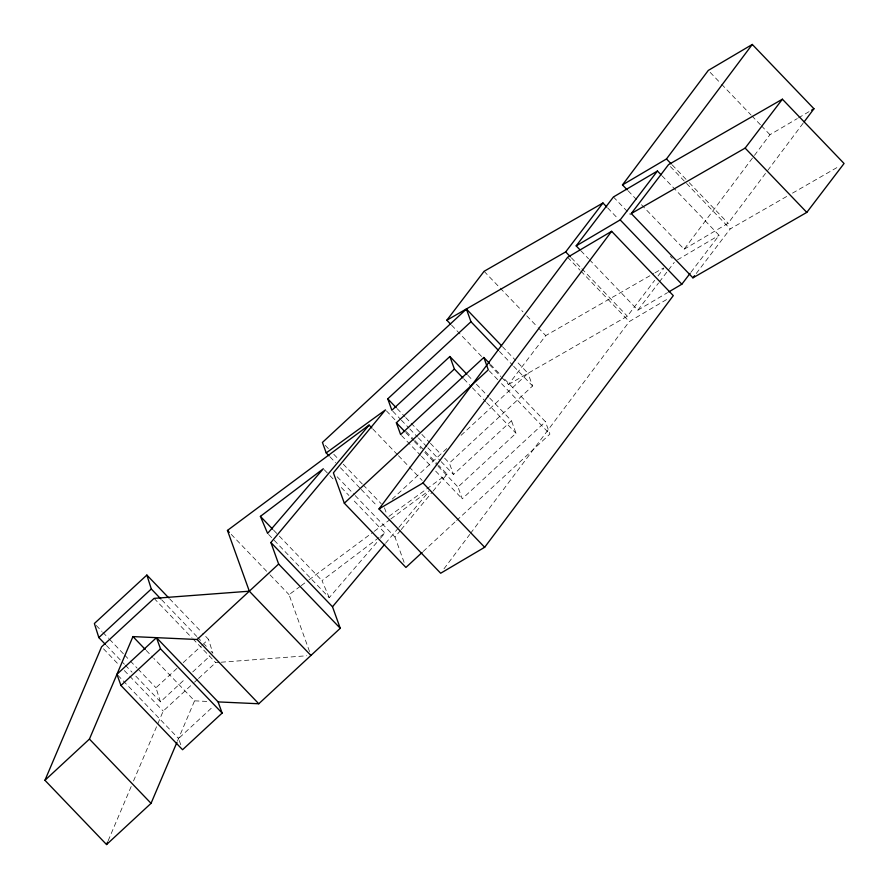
<?xml version="1.0" encoding="UTF-8"?>
<svg xmlns="http://www.w3.org/2000/svg" width="889" height="889" viewBox="0 0 889 889"><rect width="100%" height="100%" fill="white"/><g stroke="black" fill="none" stroke-linecap="round" stroke-linejoin="round"><path stroke-width="0.67" stroke-dasharray="4.45 3.33" d="M108.169 840.738L131.372 786.076M133.528 780.986L163.198 711.078L193.491 683.119M177.467 741.093L194.547 700.843L153.786 658.338M443.989 568.804L469.748 534.433M470.581 533.322L629.29 321.574L668.539 298.415M641.447 204.703L684.141 249.22L769.952 134.717L797.311 118.581M684.141 249.22L728.135 223.25L766.918 171.51M767.752 170.41L803.234 123.06M501.852 377.581L508.497 384.504L545.746 335.609L653.804 273.512M508.497 384.504L627.356 316.195L654.682 280.335M657.993 275.99L663.783 268.389M589.463 259.721L637.846 310.172L658.538 283.002M659.371 281.924L667.65 271.056M668.472 269.967L674.273 262.366M690.953 272.256L719.101 235.307L662.183 175.955M696.243 273.49L730.18 228.94L787.721 195.869M404.106 562.393L394.994 537.089L400.294 530.689M401.172 529.622L432.076 492.273M432.965 491.206L447.089 474.137L438.555 465.236M385.57 543.279L397.961 528.477M398.839 527.41L428.92 491.439M274.245 540.334L329.23 597.664L379.536 539.279M380.436 538.234L384.937 533.022L352.7 499.407M135.806 676.129L160.453 701.832L185.668 678.474M192.735 671.928L209.882 656.038M392.16 499.174L446.911 448.456M461.102 435.31L528.022 373.324L516.653 361.456M489.683 398.028L511.486 420.764L453.479 474.504L449.367 463.091L532.589 385.993L528.022 373.324M180.778 744.76L178.545 738.559L213.027 706.611M504.685 379.214L545.446 421.719L462.224 498.818L457.979 487.016L515.998 433.276L511.486 420.764M423.175 551.48L455.635 521.41M456.646 520.476L549.902 434.088L545.446 421.719M160.453 701.832L155.975 687.764L177.178 668.195M183.234 662.605L201.414 645.836M202.425 644.903L208.482 639.313L202.792 633.39M194.502 682.196L197.536 679.396M198.536 678.463L215.705 662.627L219.85 662.316M329.23 597.664L322.007 580.628L379.414 537.2M380.514 536.367L384.937 533.022M309.539 651.57L289.058 594.674L300.126 586.44M301.227 585.618L307.872 580.684M308.972 579.861L373.147 532.122M374.258 531.3L389.749 519.776M390.849 518.954L428.476 490.972M388.938 516.353L447.089 474.137M798.5 117.87L809.201 111.558M677.474 259.866L719.101 235.307M637.846 310.172L667.572 292.625M792.521 193.124L839.26 166.254M655.004 272.823L663.416 267.989M221.228 662.205L306.794 655.76M194.547 700.843L208.404 701.477M710.189 72.398L720.623 83.277M721.579 84.266L750.983 114.937M751.927 115.926L760.473 124.827M761.417 125.816L769.952 134.717M672.173 164.887L688.297 181.7M689.242 182.69L728.135 223.25M670.417 166.61L730.18 228.94M628.167 190.846L637.657 200.736M613.432 196.969L630.512 214.782M670.35 256.332L672.251 258.31M607.698 207.948L618.133 218.827M580.928 250.82L588.518 258.732M571.383 257.832L580.873 267.722M581.828 268.711L627.356 316.195M567.638 257.277L579.961 270.134M580.917 271.123L629.29 321.574M484.083 271.312L522.976 311.861M526.777 315.828L537.212 326.708M538.156 327.697L545.746 335.609M502.429 346.632L515.698 360.467M499.407 351.399L512.686 365.235M513.631 366.224L532.589 385.993M490.472 364.39L500.896 375.258M451.579 325.152L481.927 356.811M489.517 364.723L500.907 376.592M489.239 370.824L497.773 379.725M501.563 383.67L549.902 434.088M467.881 375.291L472.626 380.236M476.415 384.192L488.739 397.039M463.858 378.914L471.437 386.815M472.392 387.804L485.661 401.65M486.605 402.639L515.998 433.276M397.227 408.718L404.817 416.63M405.762 417.619L420.93 433.432M421.875 434.421L429.454 442.333M430.409 443.322L440.833 454.19M444.622 458.146L449.367 463.091M392.805 411.24L400.394 419.152M401.339 420.141L408.929 428.042M409.873 429.031L417.452 436.944M418.408 437.933L426.931 446.834M427.887 447.823L440.199 460.669M441.155 461.658L453.479 474.504M386.426 410.874L395.905 420.753M406.329 431.632L413.907 439.533M414.863 440.522L424.342 450.412M425.286 451.401L437.61 464.247M405.84 432.654L413.429 440.555M414.374 441.544L421.008 448.467M424.798 452.423L437.121 465.269M438.077 466.258L457.979 487.016M401.561 435.554L420.519 455.324M421.464 456.313L431.887 467.181M435.688 471.137L462.224 498.818M372.858 429.031L397.505 454.735M398.461 455.713L422.153 480.427M325.285 445.4L329.074 449.345M333.808 454.29L338.553 459.235M343.287 464.18L362.245 483.949M363.201 484.938L381.203 503.719M330.008 456.868L335.686 462.791M340.431 467.736L360.334 488.494M361.278 489.483L377.403 506.286M337.175 476.793L354.233 494.584M355.189 495.573L394.994 537.089M324.263 469.759L329.008 474.704M329.952 475.682L334.697 480.627M341.332 487.55L348.91 495.462M273.668 530.222L278.401 535.156M279.357 536.145L322.007 580.628M268.556 534.4L273.301 539.345M231.24 534.378L269.156 573.916M270.1 574.905L289.058 594.674M169.61 598.786L201.847 632.401M161.72 599.853L196.791 636.435M197.736 637.424L200.581 640.391M204.381 644.336L206.27 646.314M211.015 651.259L212.904 653.237L208.482 639.313M154.086 598.375L192.002 637.913M192.957 638.902L215.705 662.627M146.207 650.426L152.841 657.349M96.256 625.489L101.946 631.423M102.891 632.412L108.58 638.335M109.525 639.324L123.749 654.16M124.693 655.137L129.438 660.083M130.383 661.072L137.017 667.995M137.962 668.984L155.975 687.764M106.424 645.481L124.427 664.261M125.382 665.25L132.017 672.173M103.48 648.792L118.648 664.616M124.338 670.55L163.198 711.078M117.881 675.296L178.545 738.559M384.47 507.852L386.982 514.831"/><path stroke-width="1.33" d="M176.922 742.371L151.052 803.334L106.558 844.55L44.939 780.298L101.59 646.825L154.086 598.375L249.331 591.196L310.939 655.449M44.939 780.298L89.433 739.081L132.939 636.591L197.158 639.502L258.777 703.755L340.254 628.29L332.497 606.765L270.889 542.512L369.068 425.075L371.913 428.042M106.558 844.55L107.636 842.005M379.003 508.941L567.638 257.277L611.632 231.307L673.295 295.615L484.661 547.28L440.666 573.238L379.003 508.941L423.008 482.971L611.632 231.307M627.223 189.857L622.478 184.912L708.3 70.409L752.294 44.45L813.957 108.758L804.056 121.96M622.478 184.912L666.472 158.953L752.294 44.45M450.623 324.163L446.834 320.207L484.083 271.312L602.953 202.992L606.743 206.959M446.834 320.207L565.693 251.898L602.953 202.992M579.972 249.831L576.183 245.875L613.432 196.969L657.438 171.01L661.227 174.966M576.183 245.875L620.178 219.905L657.438 171.01M631.268 213.538L668.528 164.632L782.398 99.201L844.061 163.498L806.801 212.393L692.931 277.835L631.268 213.538L745.138 148.096L782.398 99.201M668.761 291.925L681.841 284.213L690.12 273.345M692.931 277.835L694.587 275.668M332.497 606.765L384.693 544.346M98.835 637.58L151.297 588.985L146.863 575.061L94.367 623.511L98.835 637.58L105.469 644.492M501.485 345.643L466.414 309.061L322.44 442.433L326.207 452.912L329.052 455.879M466.936 374.302L449.878 356.511L391.86 410.251L387.748 398.839L470.97 321.74L466.414 309.061M156.486 637.657L116.926 674.307L120.948 685.475L182.567 749.727L222.128 713.078L218.105 701.91L156.486 637.657L160.509 648.826L222.128 713.078M489.528 363.401L483.838 357.467L400.617 434.565L396.361 422.764L454.379 369.024L449.878 356.511M120.948 685.475L160.509 648.826M197.158 639.502L278.635 564.037L270.889 542.512M422.164 552.413L405.929 567.449L344.321 503.196L488.294 369.835L483.838 357.467M260.399 516.376L323.318 468.77L267.611 533.411L260.399 516.376L272.712 529.233M249.331 591.196L227.451 530.422L369.068 425.075M326.207 452.912L385.47 409.885L333.386 472.837L344.321 503.196M811.579 110.158L813.957 108.758M218.105 701.91L258.777 703.755M745.138 148.096L806.801 212.393M666.472 158.953L671.217 163.898M620.178 219.905L681.841 284.213M565.693 251.898L570.438 256.843M470.97 321.74L498.462 350.41M454.379 369.024L462.913 377.925M387.748 398.839L396.283 407.729M396.361 422.764L404.895 431.665M423.008 482.971L484.661 547.28M278.635 564.037L340.254 628.29M227.451 530.422L229.34 532.4M146.863 575.061L168.666 597.797M151.297 588.985L160.776 598.875M132.939 636.591L145.263 649.437M89.433 739.081L151.052 803.334"/></g></svg>
